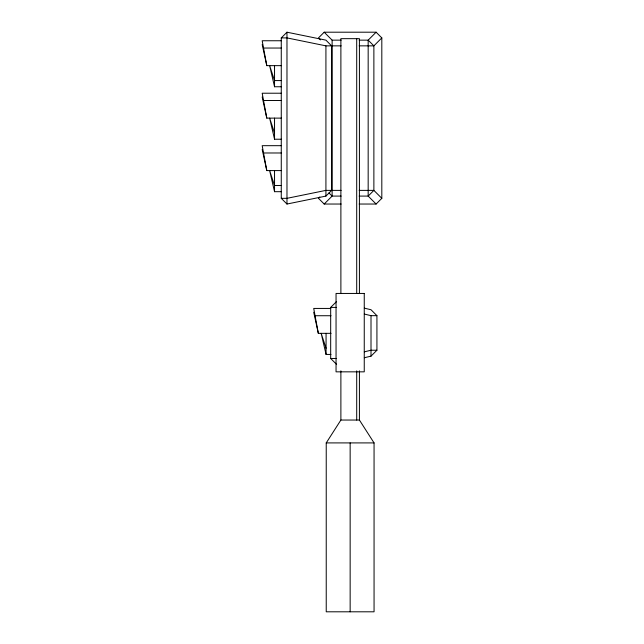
<?xml version="1.0" encoding="UTF-8"?>
<svg xmlns="http://www.w3.org/2000/svg" width="644" height="644" viewBox="0 0 644 644"><rect width="100%" height="100%" fill="white"/><g stroke="black" fill="none" stroke-linecap="round" stroke-linejoin="round"><path stroke-width="0.97" d="M359.416 370.863L359.416 420.041L374.059 442.911L374.059 611.8L326.234 611.8L326.234 442.911L340.885 420.041L340.885 370.863M281.267 37.907L286.974 32.2L325.92 40.145L331.62 45.853L331.62 190.383L325.92 196.09L286.974 204.035L281.267 198.328L281.267 37.907L286.974 37.907L325.92 45.853L341.135 45.853M359.135 204.035L376.112 204.035L381.812 198.328L381.812 37.907L376.112 32.2L324.182 32.2L318.482 37.907L320.462 39.888M376.112 32.2L368.167 40.145L359.159 40.145M381.812 37.907L373.874 45.853L373.874 190.383L381.812 198.328M319.802 197.008L318.482 198.328L324.182 204.035L341.159 204.035M324.182 204.035L332.127 196.09L341.135 196.09M336.603 364.399L330.678 358.475L330.678 307.413L336.603 301.497M364.319 357.75L371.008 356.148L376.925 350.231L376.925 315.665L371.008 309.74L364.319 308.138M364.319 351.833L371.008 350.231L376.925 350.231M324.182 32.2L332.127 40.145L341.135 40.145M281.267 40.749L262.189 40.749L266.793 65.648L281.484 65.648M359.159 45.853L373.874 45.853L368.167 40.145L368.167 196.09L376.112 204.035M263.589 48.042L281.5 48.042M281.412 80.572L274.537 80.572L269.643 65.648L274.537 86.755L281.412 86.755M281.267 93.219L262.189 93.219L266.793 118.118L281.484 118.118M263.589 100.512L281.5 100.512M274.537 133.042L269.643 118.118L274.537 139.225L281.412 139.225M281.267 145.681L262.189 145.681L266.793 170.588L281.484 170.588M263.589 152.982L281.5 152.982M281.412 185.512L274.537 185.512L269.643 170.588L274.537 191.687L281.412 191.687M341.135 190.383L325.92 190.383L286.974 198.328L281.267 198.328M359.159 190.383L373.874 190.383L368.167 196.09L359.159 196.09M330.678 307.413L336.603 307.413M330.799 308.436L313.717 308.436L318.329 333.342L331.064 333.342M315.125 315.729L331.04 315.729M364.319 314.063L371.008 315.665L376.925 315.665M326.065 348.259L321.171 333.342L326.065 354.442L330.984 354.442M330.678 358.475L336.603 358.475M340.885 420.041L359.416 420.041M326.234 442.911L374.059 442.911M328.963 192.918L332.127 196.09L332.127 40.145M262.189 44.549L266.793 65.648M313.717 312.235L318.329 333.342M262.189 97.019L266.793 118.118M262.189 149.488L266.793 170.588M371.008 315.665L371.008 356.148M359.416 293.584L359.416 38.664L340.885 38.664L340.885 293.584M356.704 38.664L356.704 293.584M356.704 370.863L356.704 420.041M350.151 442.911L350.151 611.8M326.065 333.342L326.065 354.442M325.92 45.853L325.92 196.09M286.974 32.2L286.974 204.035M274.537 65.648L274.537 86.755M274.537 118.118L274.537 139.225M274.537 170.588L274.537 191.687M364.254 293.447L336.047 293.447L336.047 371.838L364.254 371.838L364.254 293.447"/></g></svg>
